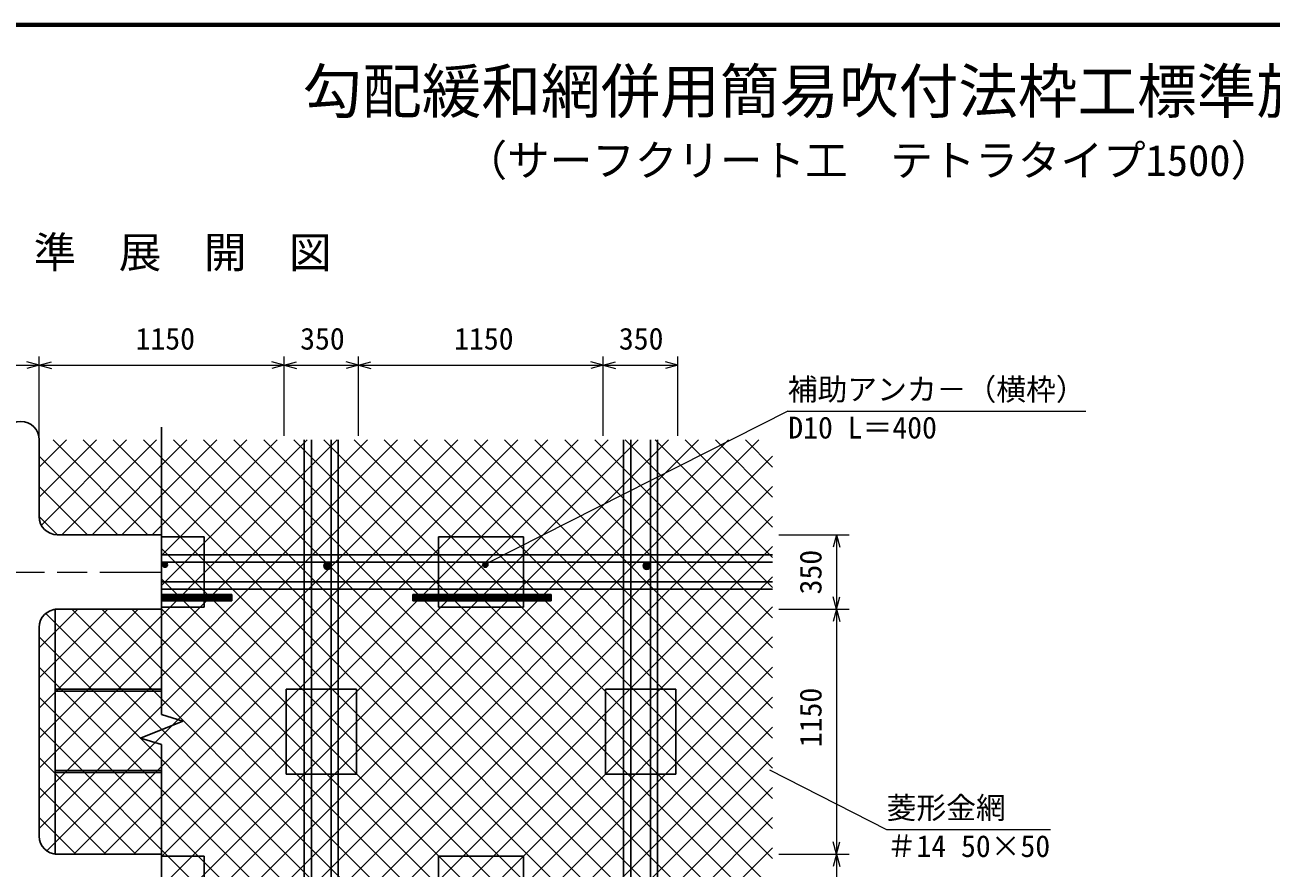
# Model space of a CAD drawing. Units: millimetres, scale not verified. Extents: x 400 to 16400, y 400 to 11650.
# Drawn here: x 4696 to 10551, y 7520 to 11480 of the extents above; entities that cross this region are included whole.
import ezdxf
from ezdxf.enums import TextEntityAlignment as Align

# ---------------------------------------------------------------- set-up
doc = ezdxf.new("R2010")
doc.units = ezdxf.units.MM
doc.header["$LTSCALE"] = 40
doc.linetypes.add('CHAIN', pattern=[18.5, 12, -1.5, 3.5, -1.5])
for name, color, linetype, lineweight in [('C-BMK', 2, 'CHAIN', 13), ('C-STR', 6, 'Continuous', 25), ('C-STR-DIM', 1, 'Continuous', 13), ('C-STR-HTXT', 1, 'Continuous', 13), ('C-TTL', 2, 'Continuous', 70)]:
    doc.layers.add(name, color=color, linetype=linetype, lineweight=lineweight)
doc.layers.add('C-TTL-FRAM', color=7, linetype='Continuous')
doc.styles.add('ＭＳ ゴシック', font='')
doc.styles.get('ＭＳ ゴシック').set_extended_font_data('MS Gothic')

msp = doc.modelspace()

# ---------------------------------------------------------------- linework, layer by layer
at = {"layer": 'C-BMK'}
msp.add_line((1348.68, 8910.67), (5338.68, 8910.67), dxfattribs=at)
at = {"layer": 'C-STR', "color": 7}
for p, q in [((5338.68, 8240.67), (5338.68, 9590.67)), ((4763.68, 9170.67), (4763.68, 9530.67)), ((6008.68, 9530.67), (6008.68, 4230.67)), ((6042.68, 4230.67), (6042.68, 9530.67)), ((6134.68, 4230.67), (6134.68, 9530.67)), ((6168.68, 4230.67), (6168.68, 9530.67)), ((7508.68, 9530.67), (7508.68, 4230.67)), ((7542.68, 4230.67), (7542.68, 9530.67)), ((7634.68, 4230.67), (7634.68, 9530.67)), ((7668.68, 4230.67), (7668.68, 9530.67)), ((4848.68, 9085.67), (5338.68, 9085.67)), ((5338.68, 8990.67), (8208.68, 8990.67)), ((5338.68, 8956.67), (8208.68, 8956.67)), ((5338.68, 8864.67), (8208.68, 8864.67)), ((5338.68, 8830.67), (8208.68, 8830.67)), ((4848.68, 8735.67), (5338.68, 8735.67)), ((4763.68, 7670.67), (4763.68, 8650.67)), ((5238.68, 8130.67), (5438.68, 8210.67)), ((5438.68, 8210.67), (5338.68, 8240.67)), ((5338.68, 8100.67), (5238.68, 8130.67)), ((5338.68, 5240.67), (5338.68, 8100.67)), ((4848.68, 7585.67), (5338.68, 7585.67))]:
    msp.add_line(p, q, dxfattribs=at)
at = {"layer": 'C-STR', "color": 1}
for p, q in [((4763.68, 6574.89), (7719.47, 9530.67)), ((6163.83, 9530.67), (4763.68, 8130.52)), ((4763.68, 7989.1), (6305.25, 9530.67)), ((6446.68, 9530.67), (4763.68, 7847.68)), ((4763.68, 7706.26), (6588.1, 9530.67)), ((7860.89, 9530.67), (4763.68, 6433.46)), ((4763.68, 6292.04), (8002.31, 9530.67)), ((4763.68, 9403.31), (4891.04, 9530.67)), ((5032.46, 9530.67), (4763.68, 9261.89)), ((8143.73, 9530.67), (4765.63, 6152.57)), ((4773.75, 9130.54), (5173.88, 9530.67)), ((6729.52, 9530.67), (4799.91, 7601.06)), ((4828.63, 9530.67), (5273.63, 9085.67)), ((5315.31, 9530.67), (4870.31, 9085.67)), ((4925.94, 7585.67), (6870.94, 9530.67)), ((8208.68, 6292.04), (4970.05, 9530.67)), ((5011.73, 9085.67), (5456.73, 9530.67)), ((7012.36, 9530.67), (5067.36, 7585.67)), ((5111.47, 9530.67), (8208.68, 6433.46)), ((5598.15, 9530.67), (5152.15, 9084.67)), ((5208.78, 7585.67), (7153.78, 9530.67)), ((8208.68, 6574.89), (5252.9, 9530.67)), ((5294.57, 9085.67), (5739.57, 9530.67)), ((7578.05, 9530.67), (5337.68, 7290.31)), ((7295.2, 9530.67), (5338.68, 7574.15)), ((5338.68, 7432.73), (7436.63, 9530.67)), ((5880.99, 9530.67), (5338.68, 8988.36)), ((5338.68, 8846.94), (6022.41, 9530.67)), ((5394.32, 9530.67), (8208.68, 6716.31)), ((8208.68, 6857.73), (5535.74, 9530.67)), ((5677.16, 9530.67), (8208.68, 6999.15)), ((8208.68, 7140.57), (5818.58, 9530.67)), ((5960, 9530.67), (8208.68, 7281.99)), ((8208.68, 7423.41), (6101.42, 9530.67)), ((6242.84, 9530.67), (8208.68, 7564.83)), ((8208.68, 7706.26), (6384.27, 9530.67)), ((6525.69, 9530.67), (8208.68, 7847.68)), ((8208.68, 7989.1), (6667.11, 9530.67)), ((6808.53, 9530.67), (8208.68, 8130.52)), ((8208.68, 8271.94), (6949.95, 9530.67)), ((7091.37, 9530.67), (8208.68, 8413.36)), ((8208.68, 8554.78), (7232.79, 9530.67)), ((7374.22, 9530.67), (8208.68, 8696.21)), ((8208.68, 8837.63), (7515.64, 9530.67)), ((7657.06, 9530.67), (8208.68, 8979.05)), ((8208.68, 9120.47), (7798.48, 9530.67)), ((7939.9, 9530.67), (8208.68, 9261.89)), ((8208.68, 9403.31), (8081.32, 9530.67)), ((5132.21, 9085.67), (4763.68, 9454.2)), ((4848.68, 6094.2), (8208.68, 9454.2)), ((4763.68, 9312.78), (4990.79, 9085.67)), ((8208.68, 9312.78), (4981.57, 6085.67)), ((4849.37, 9085.67), (4763.68, 9171.36)), ((5123, 6085.67), (8208.68, 9171.36)), ((5338.68, 9085.67), (5338.68, 8735.67)), ((8208.68, 9029.94), (5264.42, 6085.67)), ((5338.68, 9020.62), (8208.68, 6150.62)), ((5338.68, 6018.51), (8208.68, 8888.51)), ((8208.68, 6009.2), (5338.68, 8879.2)), ((4763.68, 8271.94), (5228.41, 8736.67)), ((4763.68, 8554.78), (4944.57, 8735.67)), ((5085.99, 8735.67), (4763.68, 8413.36)), ((8208.68, 5443.51), (4916.52, 8735.67)), ((5057.95, 8735.67), (8208.68, 5584.94)), ((8208.68, 5726.36), (5199.37, 8735.67)), ((8208.68, 8747.09), (5338.68, 5877.09)), ((5338.68, 8737.78), (8208.68, 5867.78)), ((4794.56, 8716.21), (8208.68, 5302.09)), ((4763.68, 5160.67), (8208.68, 8605.67)), ((8208.68, 5160.67), (4763.68, 8605.67)), ((4763.68, 8464.25), (8208.68, 5019.25)), ((8208.68, 8464.25), (4763.68, 5019.25)), ((8208.68, 4877.83), (4763.68, 8322.83)), ((4763.68, 4877.83), (8208.68, 8322.83)), ((4763.68, 8181.41), (8208.68, 4736.41)), ((8208.68, 8181.41), (4763.68, 4736.41)), ((5218, 7585.67), (4763.68, 8039.99)), ((4784.1, 4615.41), (8208.68, 8039.99)), ((4763.68, 7898.56), (5076.58, 7585.67)), ((8208.68, 7898.56), (4895.29, 4585.17)), ((4935.15, 7585.67), (4763.68, 7757.14)), ((5036.21, 4584.67), (8208.68, 7757.14)), ((8208.68, 7615.72), (5178.63, 4585.67)), ((5338.68, 7585.67), (5338.68, 7235.67))]:
    msp.add_line(p, q, dxfattribs=at)
at = {"layer": 'C-STR'}
for p, q in [((5338.68, 9075.67), (5538.68, 9075.67)), ((5538.68, 8745.67), (5538.68, 9075.67)), ((6638.68, 9075.67), (7038.68, 9075.67)), ((6638.68, 9075.67), (6638.68, 8745.67)), ((7038.68, 8745.67), (7038.68, 9075.67)), ((5338.68, 8805.48), (5668.68, 8805.48)), ((5338.68, 8797.98), (5668.68, 8797.98)), ((5338.68, 8790.48), (5668.68, 8790.48)), ((5338.68, 8782.98), (5668.68, 8782.98)), ((5343.68, 8775.48), (5343.68, 8805.48)), ((5343.68, 8775.48), (5343.68, 8805.48)), ((5368.68, 8775.48), (5368.68, 8805.48)), ((5368.68, 8775.48), (5368.68, 8805.48)), ((5393.68, 8775.48), (5393.68, 8805.48)), ((5393.68, 8775.48), (5393.68, 8805.48)), ((5418.68, 8775.48), (5418.68, 8805.48)), ((5418.68, 8775.48), (5418.68, 8805.48)), ((5443.68, 8775.48), (5443.68, 8805.48)), ((5468.68, 8775.48), (5468.68, 8805.48)), ((5493.68, 8775.48), (5493.68, 8805.48)), ((5518.68, 8775.48), (5518.68, 8805.48)), ((5543.68, 8775.48), (5543.68, 8805.48)), ((5568.68, 8775.48), (5568.68, 8805.48)), ((5593.68, 8775.48), (5593.68, 8805.48)), ((5618.68, 8775.48), (5618.68, 8805.48)), ((5643.68, 8775.48), (5643.68, 8805.48)), ((5668.68, 8775.48), (5668.68, 8805.48)), ((6518.68, 8805.48), (7168.68, 8805.48)), ((6518.68, 8775.48), (6518.68, 8805.48)), ((6518.68, 8797.98), (7168.68, 8797.98)), ((6518.68, 8790.48), (7168.68, 8790.48)), ((6518.68, 8782.98), (7168.68, 8782.98)), ((6543.68, 8775.48), (6543.68, 8805.48)), ((6568.68, 8775.48), (6568.68, 8805.48)), ((6593.68, 8775.48), (6593.68, 8805.48)), ((6618.68, 8775.48), (6618.68, 8805.48)), ((6643.68, 8775.48), (6643.68, 8805.48)), ((6668.68, 8775.48), (6668.68, 8805.48)), ((6693.68, 8775.48), (6693.68, 8805.48)), ((6718.68, 8775.48), (6718.68, 8805.48)), ((6743.68, 8775.48), (6743.68, 8805.48)), ((6768.68, 8775.48), (6768.68, 8805.48)), ((6793.68, 8775.48), (6793.68, 8805.48)), ((6818.68, 8775.48), (6818.68, 8805.48)), ((6843.68, 8775.48), (6843.68, 8805.48)), ((6868.68, 8775.48), (6868.68, 8805.48)), ((6893.68, 8775.48), (6893.68, 8805.48)), ((6918.68, 8775.48), (6918.68, 8805.48)), ((6943.68, 8775.48), (6943.68, 8805.48)), ((6968.68, 8775.48), (6968.68, 8805.48)), ((6993.68, 8775.48), (6993.68, 8805.48)), ((7018.68, 8775.48), (7018.68, 8805.48)), ((7043.68, 8775.48), (7043.68, 8805.48)), ((7068.68, 8775.48), (7068.68, 8805.48)), ((7093.68, 8775.48), (7093.68, 8805.48)), ((7118.68, 8775.48), (7118.68, 8805.48)), ((7143.68, 8775.48), (7143.68, 8805.48)), ((7168.68, 8775.48), (7168.68, 8805.48)), ((5338.68, 8735.67), (4838.68, 8735.67)), ((4838.68, 8735.67), (4838.68, 7585.67)), ((5338.68, 8775.48), (5668.68, 8775.48)), ((5538.68, 8745.67), (5338.68, 8745.67)), ((6518.68, 8775.48), (7168.68, 8775.48)), ((7038.68, 8745.67), (6638.68, 8745.67)), ((6638.68, 8740.72), (6638.68, 8740.67)), ((4838.68, 8360.67), (5338.68, 8360.67)), ((5338.68, 8351.67), (4838.68, 8351.67)), ((6253.68, 8360.67), (5923.68, 8360.67)), ((5923.68, 7960.67), (5923.68, 8360.67)), ((6253.68, 8360.67), (6253.68, 7960.67)), ((7753.68, 8360.67), (7423.68, 8360.67)), ((7423.68, 7960.67), (7423.68, 8360.67)), ((7753.68, 8360.67), (7753.68, 7960.67)), ((4838.68, 7977.67), (5338.68, 7977.67)), ((5338.68, 7968.67), (4838.68, 7968.67)), ((5923.68, 7960.67), (6253.68, 7960.67)), ((7423.68, 7960.67), (7753.68, 7960.67)), ((4838.68, 7585.67), (5338.68, 7585.67)), ((5338.68, 7575.67), (5538.68, 7575.67)), ((5538.68, 7245.67), (5538.68, 7575.67)), ((6638.68, 7575.67), (7038.68, 7575.67)), ((6638.68, 7575.67), (6638.68, 7245.67)), ((7038.68, 7245.67), (7038.68, 7575.67))]:
    msp.add_line(p, q, dxfattribs=at)
at = {"layer": 'C-STR', "color": 7}
for centre, radius in [((5353.98, 8944.67), 12), ((5353.98, 8944.67), 12), ((5353.98, 8944.67), 8), ((5353.98, 8944.67), 3), ((5353.98, 8944.67), 3), ((6117.68, 8939.67), 12), ((6117.68, 8939.67), 8), ((6117.68, 8939.67), 3), ((6859.68, 8944.67), 12), ((6859.68, 8944.67), 12), ((6859.68, 8944.67), 8), ((6859.68, 8944.67), 3), ((6859.68, 8944.67), 3), ((7617.68, 8939.67), 12), ((7617.68, 8939.67), 8), ((7617.68, 8939.67), 3)]:
    msp.add_circle(centre, radius, dxfattribs=at)
for centre, radius, start, end in [((4676.18, 9530.67), 87.5, 359.99992, 179.99992), ((4848.68, 9170.67), 85, 180, 270), ((6117.68, 8939.67), 17, 0.00001, 179.99999), ((6117.68, 8939.67), 17, 180.00001, 359.99999), ((7617.68, 8939.67), 17, 0.00001, 179.99999), ((7617.68, 8939.67), 17, 180.00001, 359.99999), ((4848.68, 8650.67), 85, 90, 180), ((4848.68, 7670.67), 85, 180, 270)]:
    msp.add_arc(centre, radius, start, end, dxfattribs=at)
at = {"layer": 'C-STR-DIM'}
for p, q in [((4763.68, 9882.67), (4705.73, 9898.2)), ((4763.68, 9550.67), (4763.68, 9922.67)), ((4763.68, 9882.67), (4821.64, 9898.2)), ((5913.68, 9882.67), (5855.73, 9898.2)), ((5913.68, 9550.67), (5913.68, 9922.67)), ((5913.68, 9882.67), (5971.64, 9898.2)), ((6263.68, 9882.67), (6205.73, 9898.2)), ((6263.68, 9550.67), (6263.68, 9922.67)), ((6263.68, 9882.67), (6321.64, 9898.2)), ((7413.68, 9882.67), (7355.73, 9898.2)), ((7413.68, 9550.67), (7413.68, 9922.67)), ((7413.68, 9882.67), (7471.64, 9898.2)), ((7763.68, 9882.67), (7705.73, 9898.2)), ((7763.68, 9550.67), (7763.68, 9922.67)), ((4413.68, 9882.67), (4763.68, 9882.67)), ((4763.68, 9882.67), (4705.73, 9867.14)), ((4763.68, 9882.67), (4821.64, 9867.14)), ((4763.68, 9882.67), (5913.68, 9882.67)), ((5913.68, 9882.67), (5855.73, 9867.14)), ((5913.68, 9882.67), (5971.64, 9867.14)), ((5913.68, 9882.67), (6263.68, 9882.67)), ((6263.68, 9882.67), (6205.73, 9867.14)), ((6263.68, 9882.67), (6321.64, 9867.14)), ((6263.68, 9882.67), (7413.68, 9882.67)), ((7413.68, 9882.67), (7355.73, 9867.14)), ((7413.68, 9882.67), (7471.64, 9867.14)), ((7413.68, 9882.67), (7763.68, 9882.67)), ((7763.68, 9882.67), (7705.73, 9867.14)), ((8238.68, 9085.67), (8568.68, 9085.67)), ((8508.68, 9085.67), (8493.15, 9027.72)), ((8508.68, 9085.67), (8524.21, 9027.72)), ((8508.68, 9085.67), (8508.68, 8735.67)), ((8508.68, 8735.67), (8493.15, 8793.63)), ((8508.68, 8735.67), (8524.21, 8793.63)), ((8238.68, 8735.67), (8568.68, 8735.67)), ((8508.68, 8735.67), (8493.15, 8677.72)), ((8508.68, 8735.67), (8524.21, 8677.72)), ((8508.68, 8735.67), (8508.68, 7585.67)), ((8508.68, 8735.67), (8508.68, 7585.67)), ((8508.68, 8735.67), (8508.68, 7585.67)), ((8508.68, 7585.67), (8493.15, 7643.63)), ((8508.68, 7585.67), (8524.21, 7643.63)), ((8238.68, 7585.67), (8568.68, 7585.67)), ((8508.68, 7585.67), (8493.15, 7527.72)), ((8508.68, 7585.67), (8524.21, 7527.72)), ((8508.68, 7585.67), (8508.68, 7235.67))]:
    msp.add_line(p, q, dxfattribs=at)
at = {"layer": 'C-STR-HTXT'}
for p, q in [((8280.04, 9666.66), (6869.27, 8951.89)), ((8280.04, 9666.66), (9680.04, 9666.66)), ((8194.67, 7981.22), (8744.67, 7701.22)), ((8744.67, 7701.22), (9514.67, 7701.22))]:
    msp.add_line(p, q, dxfattribs=at)
at = {"layer": 'C-TTL'}
msp.add_lwpolyline([(400, 400), (16400, 400), (16400, 11480), (400, 11480)], close=True, dxfattribs=at)

# ---------------------------------------------------------------- texts
at = {"layer": 'C-STR-DIM', "color": 7, "style": 'ＭＳ ゴシック'}
for s, p in [('1150', (5216.3, 9924.44)), ('350', (5989.44, 9924.44)), ('1150', (6712.76, 9924.44)), ('350', (7486.76, 9924.44))]:
    msp.add_text(s, height=102.6, dxfattribs=at).set_placement(p, align=Align.BOTTOM_LEFT)
for s, p in [('350', (8469.5, 8805.37)), ('1150', (8469.5, 8087.95))]:
    msp.add_text(s, height=102.6, rotation=90, dxfattribs=at).set_placement(p, align=Align.BOTTOM_LEFT)
at = {"layer": 'C-STR-HTXT', "color": 7, "style": 'ＭＳ ゴシック'}
for s, p in [('補助アンカ－（横枠）', (8280.04, 9686.66)), ('D10 L＝400', (8282.62, 9506.82)), ('菱形金網', (8744.67, 7721.22)), ('＃14 50×50', (8744.67, 7541.22))]:
    msp.add_text(s, height=102.6, dxfattribs=at).set_placement(p, align=Align.BOTTOM_LEFT)
at = {"layer": 'C-TTL-FRAM', "color": 3, "style": 'ＭＳ ゴシック'}
for s, height, p in [('勾配緩和網併用簡易吹付法枠工標準施工図', 205.3, (8661.01, 11004.61)), ('（サーフクリート工\u3000テトラタイプ1500）', 146.6, (8661.01, 10726.84))]:
    msp.add_text(s, height=height, dxfattribs=at).set_placement(p, align=Align.BOTTOM_CENTER)
at = {"layer": 'C-TTL-FRAM', "style": 'ＭＳ ゴシック'}
msp.add_text('標\u3000準\u3000展\u3000開\u3000図', height=146.6, dxfattribs=at).set_placement((4337.71, 10294.72), align=Align.BOTTOM_LEFT)

doc.saveas('drawing.dxf')
